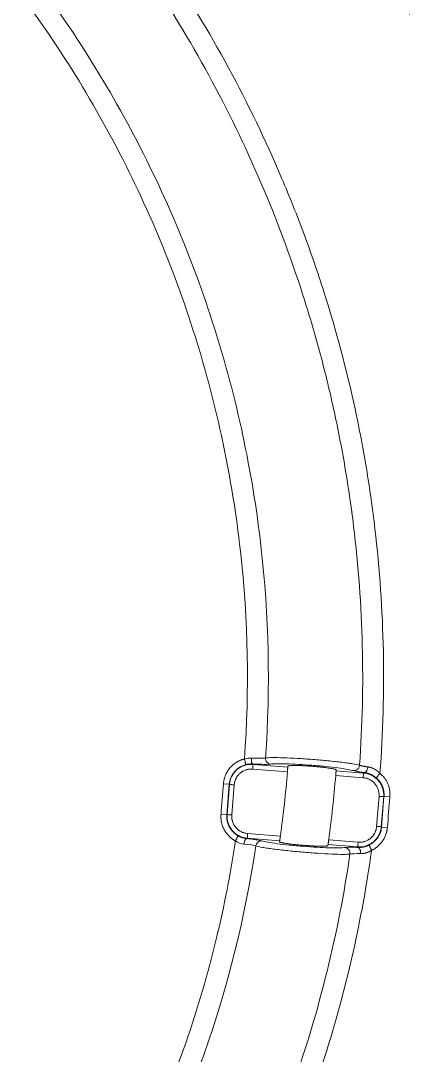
# Model space of a CAD drawing. Header units: millimetres. Extents: x 2746 to 4231, y 4731 to 5781.
# Drawn here: x 3516.8 to 3569, y 5237.4 to 5378.6 of the extents above; entities that cross this region are included whole.
import ezdxf

# ---------------------------------------------------------------- set-up
doc = ezdxf.new("R2010")
doc.units = ezdxf.units.MM
doc.layers.add('core', color=7, linetype='Continuous', lineweight=20)

msp = doc.modelspace()

# ---------------------------------------------------------------- linework, layer by layer
at = {"layer": 'core'}
for p, q in [((3548.43, 5277.19), (3548.47, 5277.13)), ((3548.47, 5277.13), (3553.21, 5276.76)), ((3553.16, 5276.12), (3548.42, 5276.5)), ((3563.5, 5275.31), (3559.74, 5275.6)), ((3559.8, 5276.24), (3563.55, 5275.95)), ((3563.55, 5275.95), (3563.63, 5276.02)), ((3545.22, 5274.42), (3544.43, 5274.49)), ((3545.22, 5274.42), (3544.89, 5270.25)), ((3544.93, 5270.28), (3545.26, 5274.39)), ((3545.26, 5274.39), (3545.22, 5274.42)), ((3545.89, 5274.34), (3545.57, 5270.23)), ((3565.33, 5268.67), (3565.66, 5272.78)), ((3566.29, 5272.73), (3565.97, 5268.62)), ((3566, 5268.58), (3566.33, 5272.76)), ((3566.33, 5272.76), (3566.29, 5272.73)), ((3567.13, 5272.7), (3566.33, 5272.76)), ((3544.1, 5270.31), (3544.89, 5270.25)), ((3544.89, 5270.25), (3544.93, 5270.28)), ((3565.97, 5268.62), (3566, 5268.58)), ((3566, 5268.58), (3566.8, 5268.52)), ((3547.68, 5267.06), (3547.62, 5267.01)), ((3552.11, 5266.71), (3547.68, 5267.06)), ((3547.73, 5267.7), (3552.2, 5267.35)), ((3558.79, 5266.83), (3562.8, 5266.51)), ((3562.75, 5265.87), (3558.7, 5266.19)), ((3562.81, 5265.8), (3562.75, 5265.87))]:
    msp.add_line(p, q, dxfattribs=at)
for centre, radius, start, end in [((3387.52, 5294.59), 201.12, 0, 180), ((3387.52, 5294.59), 201.12, 180, 0), ((3395.11, 5289.04), 158.58, 352.1374, 355.3276), ((3395.12, 5289.04), 165.17, 352.2715, 355.3342)]:
    msp.add_arc(centre, radius, start, end, dxfattribs=at)
for points, degree in [([(3590.6, 5294.59), (3590.6, 5297.91), (3590.43, 5304.56), (3589.7, 5314.5), (3588.48, 5324.4), (3586.77, 5334.22), (3584.59, 5343.95), (3581.93, 5353.56), (3578.8, 5363.03), (3575.21, 5372.33), (3571.17, 5381.45), (3566.69, 5390.36), (3561.77, 5399.03), (3556.44, 5407.46), (3550.7, 5415.61), (3544.56, 5423.47), (3538.05, 5431.02), (3531.17, 5438.24), (3523.95, 5445.12), (3516.4, 5451.63), (3508.54, 5457.77), (3500.39, 5463.51), (3491.96, 5468.85), (3483.29, 5473.76), (3474.38, 5478.24), (3465.26, 5482.28), (3455.96, 5485.87), (3446.49, 5489), (3436.88, 5491.66), (3427.15, 5493.85), (3417.33, 5495.55), (3407.43, 5496.77), (3397.49, 5497.5), (3387.52, 5497.75), (3377.55, 5497.5), (3367.6, 5496.77), (3357.71, 5495.55), (3347.88, 5493.85), (3338.15, 5491.66), (3328.54, 5489), (3319.08, 5485.87), (3309.77, 5482.28), (3300.66, 5478.24), (3291.75, 5473.76), (3283.07, 5468.85), (3274.65, 5463.51), (3266.5, 5457.77), (3258.63, 5451.63), (3251.08, 5445.12), (3243.86, 5438.24), (3236.99, 5431.02), (3230.47, 5423.47), (3224.34, 5415.61), (3218.6, 5407.46), (3213.26, 5399.03), (3208.35, 5390.36), (3203.86, 5381.45), (3199.82, 5372.33), (3196.23, 5363.03), (3193.11, 5353.56), (3190.45, 5343.95), (3188.26, 5334.22), (3186.56, 5324.4), (3185.34, 5314.5), (3184.6, 5304.56), (3184.44, 5297.91), (3184.44, 5294.59)], 3), ([(3184.44, 5294.59), (3184.44, 5291.27), (3184.6, 5284.62), (3185.34, 5274.68), (3186.56, 5264.78), (3188.26, 5254.95), (3190.45, 5245.22), (3193.11, 5235.61), (3196.23, 5226.15), (3199.82, 5216.84), (3203.86, 5207.73), (3208.35, 5198.82), (3213.26, 5190.14), (3218.6, 5181.72), (3224.34, 5173.57), (3230.47, 5165.71), (3236.99, 5158.15), (3243.86, 5150.93), (3251.08, 5144.06), (3258.63, 5137.54), (3266.5, 5131.41), (3274.65, 5125.67), (3283.07, 5120.33), (3291.75, 5115.42), (3300.66, 5110.93), (3309.77, 5106.89), (3319.08, 5103.3), (3328.54, 5100.18), (3338.15, 5097.52), (3347.88, 5095.33), (3357.71, 5093.63), (3367.6, 5092.41), (3377.55, 5091.67), (3387.52, 5091.43), (3397.49, 5091.67), (3407.43, 5092.41), (3417.33, 5093.63), (3427.15, 5095.33), (3436.88, 5097.52), (3446.49, 5100.18), (3455.96, 5103.3), (3465.26, 5106.89), (3474.38, 5110.93), (3483.29, 5115.42), (3491.96, 5120.33), (3500.39, 5125.67), (3508.54, 5131.41), (3516.4, 5137.54), (3523.95, 5144.06), (3531.17, 5150.93), (3538.05, 5158.15), (3544.56, 5165.71), (3550.7, 5173.57), (3556.44, 5181.72), (3561.77, 5190.14), (3566.69, 5198.82), (3571.17, 5207.73), (3575.21, 5216.84), (3578.8, 5226.15), (3581.93, 5235.61), (3584.59, 5245.22), (3586.77, 5254.95), (3588.48, 5264.78), (3589.7, 5274.68), (3590.43, 5284.62), (3590.6, 5291.27), (3590.6, 5294.59)], 3), ([(3548.24, 5278), (3547.93, 5278.02), (3547.61, 5277.97), (3547.29, 5277.87)], 3), ([(3550.17, 5278.02), (3549.87, 5277.96), (3549.15, 5277.95), (3548.24, 5278)], 3), ([(3544.43, 5274.49), (3544.53, 5275.71), (3546.1, 5277.57), (3547.29, 5277.87)], 2), ([(3545.22, 5274.42), (3545.32, 5275.7), (3546.25, 5276.79), (3547.49, 5277.1)], 3), ([(3547.49, 5277.1), (3547.52, 5277.1), (3547.59, 5277.12), (3547.7, 5277.14), (3547.78, 5277.15), (3547.81, 5277.16)], 3), ([(3547.81, 5277.16), (3548.02, 5277.19), (3548.23, 5277.2), (3548.43, 5277.19)], 3), ([(3550.86, 5277.17), (3550.73, 5277.15), (3550.38, 5277.13), (3549.52, 5277.14), (3548.82, 5277.17), (3548.43, 5277.19)], 3), ([(3562.18, 5276.28), (3561.98, 5276.33), (3561.43, 5276.45), (3560.1, 5276.65), (3558.4, 5276.85), (3556.51, 5277.02), (3554.62, 5277.14), (3552.93, 5277.22), (3551.61, 5277.23), (3551.06, 5277.19), (3550.86, 5277.17)], 3), ([(3553.21, 5276.76), (3553.22, 5276.81), (3553.22, 5276.85), (3553.22, 5276.9)], 3), ([(3559.81, 5276.38), (3559.8, 5276.34), (3559.8, 5276.29), (3559.8, 5276.24)], 3), ([(3563.63, 5276.02), (3563.4, 5276.05), (3562.99, 5276.11), (3562.49, 5276.2), (3562.26, 5276.25), (3562.18, 5276.28)], 3), ([(3565.78, 5275.91), (3567.29, 5274.66), (3567.13, 5272.7)], 2), ([(3544.43, 5274.49), (3544.32, 5273.09), (3544.21, 5271.7), (3544.1, 5270.31)], 3), ([(3566.8, 5268.52), (3566.91, 5269.91), (3567.02, 5271.31), (3567.13, 5272.7)], 3), ([(3546.06, 5266.68), (3545.08, 5267.22), (3544.01, 5269.19), (3544.1, 5270.31)], 2), ([(3566, 5268.58), (3565.92, 5267.52), (3565.26, 5266.57), (3564.3, 5266.11)], 3), ([(3566.8, 5268.52), (3566.72, 5267.52), (3565.55, 5265.82), (3564.64, 5265.39)], 2), ([(3546.06, 5266.68), (3546.43, 5266.44), (3546.84, 5266.3), (3547.23, 5266.26)], 3), ([(3547.62, 5267.01), (3547.95, 5266.97), (3548.54, 5266.9), (3549.25, 5266.79), (3549.55, 5266.72), (3549.66, 5266.68)], 3), ([(3549.66, 5266.68), (3549.85, 5266.63), (3550.4, 5266.51), (3551.72, 5266.31), (3553.42, 5266.11), (3555.31, 5265.94), (3557.21, 5265.82), (3558.9, 5265.74), (3560.23, 5265.73), (3560.8, 5265.77), (3561, 5265.79)], 3), ([(3552.09, 5266.57), (3552.09, 5266.62), (3552.1, 5266.67), (3552.11, 5266.71)], 3), ([(3547.23, 5266.26), (3548.01, 5266.18), (3548.6, 5266.09), (3548.84, 5266)], 3), ([(3558.7, 5266.19), (3558.7, 5266.15), (3558.69, 5266.1), (3558.68, 5266.05)], 3), ([(3561, 5265.79), (3561.1, 5265.81), (3561.38, 5265.82), (3562.01, 5265.83), (3562.53, 5265.81), (3562.81, 5265.8)], 3), ([(3561.69, 5264.89), (3561.93, 5264.94), (3562.46, 5264.96), (3563.13, 5264.95)], 3)]:
    msp.add_open_spline(points, degree=degree, dxfattribs=at)
for points, knots in [([(3565.78, 5275.91), (3566.21, 5281.47), (3566.36, 5287.05), (3566.13, 5298.2), (3565.75, 5303.76), (3564.78, 5312.04), (3564.19, 5316.16), (3563.46, 5320.24), (3562.95, 5322.96), (3562.67, 5324.31), (3561.22, 5331.05), (3559.8, 5336.37), (3557.3, 5344.24), (3556.4, 5346.85), (3554.48, 5352.03), (3553.46, 5354.6), (3550.2, 5362.27), (3547.77, 5367.31), (3539.8, 5382.02), (3527.32, 5400.59), (3511.57, 5416.53), (3494.47, 5430.88), (3485.24, 5437.26), (3470.69, 5445.47), (3465.72, 5447.97), (3459.36, 5450.82), (3458.08, 5451.37), (3455.51, 5452.45), (3451.63, 5454.03), (3447.71, 5455.47), (3443.76, 5456.82), (3442.45, 5457.25), (3439.8, 5458.09), (3435.83, 5459.3), (3426.5, 5461.8), (3418.39, 5463.38), (3412.95, 5464.2)], [0, 0, 0, 0, 0.0625, 0.0625, 0.125, 0.125, 0.15625, 0.171875, 0.171875, 0.1875, 0.1875, 0.25, 0.25, 0.28125, 0.28125, 0.3125, 0.3125, 0.375, 0.375, 0.5, 0.625, 0.625, 0.75, 0.75, 0.8125, 0.8125, 0.828125, 0.828125, 0.84375, 0.875, 0.875, 0.890625, 0.890625, 0.90625, 0.9375, 1, 1, 1, 1]), ([(3563, 5277.02), (3563.39, 5282.45), (3563.51, 5287.91), (3563.24, 5298.8), (3562.84, 5304.24), (3561.86, 5312.33), (3561.27, 5316.36), (3560.54, 5320.36), (3560.02, 5323.02), (3559.75, 5324.34), (3558.88, 5328.3), (3558.24, 5330.92), (3556.83, 5336.13), (3556.06, 5338.72), (3551.93, 5351.59), (3547.63, 5361.63), (3537.22, 5380.74), (3518.9, 5407.93), (3493.52, 5429.25), (3465.19, 5445.33), (3455.25, 5449.81), (3434.72, 5456.94), (3424.14, 5459.58), (3413.42, 5461.24)], [0, 0, 0, 0, 0.0625, 0.0625, 0.125, 0.125, 0.15625, 0.171875, 0.171875, 0.1875, 0.1875, 0.21875, 0.21875, 0.25, 0.25, 0.375, 0.375, 0.5, 0.75, 0.75, 0.875, 0.875, 1, 1, 1, 1]), ([(3412.15, 5448.41), (3431.59, 5445.31), (3470.09, 5431.98), (3509.3, 5399.18), (3532.15, 5365.17), (3542.15, 5341.61), (3547.31, 5322.09), (3550.52, 5302.52), (3550.85, 5287.67), (3550.17, 5278.02)], [0, 0, 0, 0, 0.244867, 0.498697, 0.625611, 0.752526, 0.815983, 0.879441, 1, 1, 1, 1]), ([(3411.43, 5445.64), (3415.87, 5444.93), (3425.17, 5443.08), (3444.09, 5437.56), (3462.19, 5429.44), (3479.14, 5418.87), (3495.19, 5406.65), (3512.92, 5388.7), (3527, 5367.67), (3535.65, 5349.62), (3540.78, 5335.64), (3544.58, 5321.19), (3547.72, 5301.73), (3547.99, 5287.32), (3547.29, 5277.87)], [0, 0, 0, 0, 0.057252, 0.120502, 0.247002, 0.310252, 0.373502, 0.500001, 0.626501, 0.689751, 0.753001, 0.816251, 0.879501, 1, 1, 1, 1]), ([(3548.24, 5278), (3548.24, 5277.95), (3548.24, 5277.91), (3548.24, 5277.81), (3548.24, 5277.76), (3548.25, 5277.67), (3548.25, 5277.62), (3548.26, 5277.53), (3548.27, 5277.49), (3548.29, 5277.41), (3548.3, 5277.38), (3548.32, 5277.31), (3548.33, 5277.29), (3548.36, 5277.24), (3548.37, 5277.22), (3548.4, 5277.2), (3548.41, 5277.19), (3548.43, 5277.19)], [0, 0, 0, 0, 0.125, 0.125, 0.25, 0.25, 0.375, 0.375, 0.5, 0.5, 0.625, 0.625, 0.75, 0.75, 0.875, 0.875, 1, 1, 1, 1]), ([(3563, 5277.02), (3562.78, 5277.08), (3562.3, 5277.17), (3561.39, 5277.31), (3560.59, 5277.42), (3559.68, 5277.52), (3558.7, 5277.62), (3557.67, 5277.72), (3556.26, 5277.84), (3554.49, 5277.95), (3553.21, 5278.01), (3551.49, 5278.07), (3550.61, 5278.07), (3550.17, 5278.02)], [0, 0, 0, 0, 0.125, 0.1875, 0.25, 0.3125, 0.375, 0.4375, 0.5, 0.625, 0.75, 0.75, 1, 1, 1, 1]), ([(3550.86, 5277.17), (3550.82, 5277.17), (3550.77, 5277.18), (3550.68, 5277.21), (3550.64, 5277.22), (3550.55, 5277.27), (3550.51, 5277.3), (3550.43, 5277.37), (3550.39, 5277.4), (3550.32, 5277.49), (3550.29, 5277.53), (3550.24, 5277.62), (3550.22, 5277.67), (3550.19, 5277.77), (3550.18, 5277.82), (3550.17, 5277.92), (3550.17, 5277.97), (3550.17, 5278.02)], [0, 0, 0, 0, 0.125, 0.125, 0.25, 0.25, 0.375, 0.375, 0.5, 0.5, 0.625, 0.625, 0.75, 0.75, 0.875, 0.875, 1, 1, 1, 1]), ([(3548.47, 5277.13), (3548.08, 5277.16), (3547.49, 5277.09), (3546.77, 5276.78), (3546.28, 5276.44), (3545.88, 5276.01), (3545.45, 5275.35), (3545.29, 5274.78), (3545.26, 5274.39)], [0, 0, 0, 0, 0.25, 0.375, 0.5, 0.625, 0.75, 1, 1, 1, 1]), ([(3547.29, 5277.87), (3547.31, 5277.83), (3547.32, 5277.78), (3547.34, 5277.69), (3547.35, 5277.64), (3547.37, 5277.55), (3547.38, 5277.51), (3547.4, 5277.42), (3547.41, 5277.38), (3547.43, 5277.31), (3547.44, 5277.27), (3547.46, 5277.21), (3547.46, 5277.19), (3547.47, 5277.15), (3547.48, 5277.13), (3547.48, 5277.11), (3547.48, 5277.1), (3547.49, 5277.1)], [0, 0, 0, 0, 0.125, 0.125, 0.25, 0.25, 0.375, 0.375, 0.5, 0.5, 0.625, 0.625, 0.75, 0.75, 0.875, 0.875, 1, 1, 1, 1]), ([(3548.47, 5277.13), (3548.47, 5277.13), (3548.47, 5277.11), (3548.47, 5277.04), (3548.46, 5276.99), (3548.45, 5276.88), (3548.45, 5276.81), (3548.44, 5276.66), (3548.43, 5276.58), (3548.42, 5276.5)], [0, 0, 0, 0, 0.25, 0.25, 0.5, 0.5, 0.75, 0.75, 1, 1, 1, 1]), ([(3553.16, 5276.12), (3553.16, 5276.17), (3553.17, 5276.25), (3553.18, 5276.33), (3553.18, 5276.38), (3553.18, 5276.4), (3553.19, 5276.44), (3553.19, 5276.45), (3553.19, 5276.5), (3553.19, 5276.54), (3553.2, 5276.57), (3553.2, 5276.58), (3553.2, 5276.59), (3553.2, 5276.61), (3553.2, 5276.63), (3553.2, 5276.66), (3553.21, 5276.68), (3553.21, 5276.71), (3553.21, 5276.72), (3553.21, 5276.73), (3553.21, 5276.74), (3553.21, 5276.75), (3553.21, 5276.76), (3553.21, 5276.76)], [0, 0, 0, 0, 0.125, 0.25, 0.25, 0.3125, 0.3125, 0.375, 0.375, 0.5, 0.5, 0.53125, 0.53125, 0.5625, 0.625, 0.625, 0.75, 0.75, 0.8125, 0.8125, 0.875, 0.875, 1, 1, 1, 1]), ([(3559.81, 5276.38), (3559.81, 5276.39), (3559.8, 5276.4), (3559.78, 5276.41), (3559.77, 5276.42), (3559.73, 5276.44), (3559.7, 5276.45), (3559.65, 5276.47), (3559.64, 5276.47), (3559.6, 5276.48), (3559.58, 5276.49), (3559.52, 5276.5), (3559.48, 5276.51), (3559.38, 5276.53), (3559.32, 5276.54), (3559.23, 5276.56), (3559.2, 5276.57), (3559.16, 5276.57), (3559.14, 5276.58), (3559.11, 5276.58), (3559.09, 5276.58), (3559, 5276.6), (3558.93, 5276.61), (3558.78, 5276.63), (3558.7, 5276.64), (3558.54, 5276.67), (3558.45, 5276.68), (3558.34, 5276.69), (3558.32, 5276.69), (3558.27, 5276.7), (3558.25, 5276.7), (3558.18, 5276.71), (3558.13, 5276.72), (3557.99, 5276.73), (3557.89, 5276.74), (3557.7, 5276.77), (3557.59, 5276.78), (3557.44, 5276.79), (3557.36, 5276.8), (3557.28, 5276.81), (3557.23, 5276.81), (3557.2, 5276.81), (3557.07, 5276.83), (3556.96, 5276.84), (3556.75, 5276.85), (3556.64, 5276.86), (3556.43, 5276.88), (3556.32, 5276.89), (3556.16, 5276.9), (3556.1, 5276.9), (3556, 5276.91), (3555.94, 5276.92), (3555.68, 5276.93), (3555.47, 5276.94), (3555.22, 5276.96), (3555.17, 5276.96), (3555.1, 5276.96), (3555.08, 5276.96), (3555.03, 5276.97), (3555, 5276.97), (3554.88, 5276.97), (3554.79, 5276.97), (3554.61, 5276.98), (3554.53, 5276.98), (3554.36, 5276.99), (3554.28, 5276.99), (3554.18, 5276.99), (3554.16, 5276.99), (3554.12, 5276.99), (3554.07, 5276.99), (3554.02, 5276.99), (3553.91, 5276.99), (3553.85, 5276.99), (3553.73, 5276.98), (3553.67, 5276.98), (3553.6, 5276.98), (3553.57, 5276.98), (3553.54, 5276.97), (3553.53, 5276.97), (3553.5, 5276.97), (3553.49, 5276.97), (3553.44, 5276.97), (3553.4, 5276.96), (3553.34, 5276.95), (3553.31, 5276.95), (3553.28, 5276.94), (3553.27, 5276.94), (3553.25, 5276.93), (3553.24, 5276.93), (3553.23, 5276.92), (3553.22, 5276.91), (3553.22, 5276.9)], [0, 0, 0, 0, 0.03125, 0.03125, 0.0625, 0.0625, 0.09375, 0.09375, 0.109375, 0.109375, 0.125, 0.125, 0.15625, 0.15625, 0.1875, 0.1875, 0.203125, 0.203125, 0.210937, 0.210937, 0.21875, 0.21875, 0.25, 0.25, 0.28125, 0.28125, 0.3125, 0.3125, 0.320312, 0.320312, 0.328125, 0.328125, 0.34375, 0.34375, 0.375, 0.375, 0.40625, 0.40625, 0.421875, 0.429687, 0.429687, 0.4375, 0.4375, 0.46875, 0.46875, 0.5, 0.5, 0.53125, 0.53125, 0.546875, 0.546875, 0.5625, 0.5625, 0.625, 0.625, 0.640625, 0.640625, 0.648437, 0.648437, 0.65625, 0.65625, 0.6875, 0.6875, 0.71875, 0.71875, 0.75, 0.75, 0.757812, 0.757812, 0.765625, 0.78125, 0.78125, 0.8125, 0.8125, 0.84375, 0.84375, 0.859375, 0.859375, 0.867187, 0.867187, 0.875, 0.875, 0.90625, 0.90625, 0.9375, 0.9375, 0.953125, 0.953125, 0.96875, 0.96875, 1, 1, 1, 1]), ([(3562.18, 5276.28), (3562.27, 5276.27), (3562.46, 5276.29), (3562.74, 5276.46), (3562.94, 5276.72), (3562.99, 5276.92), (3563, 5277.02)], [0, 0, 0, 0, 0.247789, 0.498489, 0.74919, 1, 1, 1, 1]), ([(3563.63, 5276.02), (3563.66, 5276.02), (3563.69, 5276.03), (3563.74, 5276.05), (3563.77, 5276.06), (3563.83, 5276.1), (3563.86, 5276.12), (3563.91, 5276.18), (3563.94, 5276.21), (3563.99, 5276.28), (3564.01, 5276.33), (3564.05, 5276.41), (3564.07, 5276.46), (3564.1, 5276.55), (3564.11, 5276.6), (3564.13, 5276.69), (3564.14, 5276.74), (3564.15, 5276.79)], [0, 0, 0, 0, 0.125, 0.125, 0.25, 0.25, 0.375, 0.375, 0.5, 0.5, 0.625, 0.625, 0.75, 0.75, 0.875, 0.875, 1, 1, 1, 1]), ([(3564.15, 5276.79), (3564.15, 5276.78), (3564.17, 5276.78), (3564.19, 5276.78), (3564.2, 5276.78), (3564.22, 5276.77), (3564.24, 5276.77), (3564.26, 5276.77), (3564.28, 5276.76), (3564.3, 5276.76), (3564.32, 5276.75), (3564.34, 5276.75), (3564.36, 5276.75), (3564.38, 5276.74), (3564.4, 5276.74), (3564.42, 5276.73), (3564.44, 5276.73), (3564.46, 5276.72), (3564.48, 5276.71), (3564.5, 5276.71), (3564.52, 5276.7), (3564.54, 5276.7), (3564.56, 5276.69), (3564.58, 5276.68), (3564.6, 5276.68), (3564.62, 5276.67), (3564.64, 5276.66), (3564.66, 5276.66), (3564.68, 5276.65), (3564.7, 5276.64), (3564.72, 5276.63), (3564.74, 5276.62), (3564.76, 5276.62), (3564.78, 5276.61), (3564.8, 5276.6), (3564.82, 5276.59), (3564.84, 5276.58), (3564.86, 5276.57), (3564.88, 5276.56), (3564.9, 5276.55), (3564.92, 5276.54), (3564.94, 5276.53), (3564.96, 5276.52), (3564.98, 5276.51), (3565, 5276.5), (3565.02, 5276.49), (3565.04, 5276.48), (3565.06, 5276.47), (3565.08, 5276.46), (3565.1, 5276.45), (3565.12, 5276.44), (3565.14, 5276.43), (3565.16, 5276.42), (3565.18, 5276.4), (3565.19, 5276.39), (3565.21, 5276.38), (3565.23, 5276.37), (3565.25, 5276.35), (3565.27, 5276.34), (3565.29, 5276.33), (3565.31, 5276.31), (3565.33, 5276.3), (3565.35, 5276.29), (3565.37, 5276.27), (3565.39, 5276.26), (3565.4, 5276.25), (3565.42, 5276.23), (3565.44, 5276.22), (3565.46, 5276.2), (3565.48, 5276.19), (3565.5, 5276.17), (3565.51, 5276.16), (3565.53, 5276.14), (3565.55, 5276.13), (3565.57, 5276.11), (3565.59, 5276.09), (3565.61, 5276.08), (3565.62, 5276.06), (3565.64, 5276.05), (3565.66, 5276.03), (3565.68, 5276.01), (3565.69, 5276), (3565.71, 5275.98), (3565.73, 5275.96), (3565.75, 5275.94), (3565.76, 5275.93), (3565.77, 5275.91), (3565.78, 5275.91)], [0, 0, 0, 0, 0.011762, 0.023509, 0.035242, 0.046961, 0.058667, 0.070362, 0.082044, 0.093715, 0.105375, 0.117025, 0.128666, 0.140297, 0.15192, 0.163535, 0.175142, 0.186743, 0.198337, 0.209925, 0.221507, 0.233085, 0.244658, 0.256228, 0.267794, 0.279357, 0.290917, 0.302476, 0.314033, 0.325589, 0.337145, 0.348701, 0.360258, 0.371815, 0.383375, 0.394936, 0.4065, 0.418067, 0.429637, 0.441212, 0.452792, 0.464376, 0.475966, 0.487563, 0.499166, 0.510776, 0.522394, 0.534021, 0.545656, 0.557301, 0.568956, 0.580621, 0.592297, 0.603985, 0.615684, 0.627397, 0.639123, 0.650862, 0.662616, 0.674385, 0.68617, 0.697971, 0.709788, 0.721623, 0.733476, 0.745347, 0.757237, 0.769147, 0.781077, 0.793028, 0.805001, 0.816996, 0.829013, 0.841054, 0.853119, 0.865209, 0.877324, 0.889464, 0.901631, 0.913826, 0.926048, 0.938298, 0.950578, 0.962887, 0.975227, 0.987598, 1, 1, 1, 1]), ([(3548.42, 5276.5), (3548.35, 5276.5), (3548.27, 5276.5), (3548.12, 5276.5), (3547.96, 5276.49), (3547.81, 5276.46), (3547.72, 5276.44), (3547.7, 5276.44), (3547.66, 5276.43), (3547.64, 5276.42), (3547.59, 5276.41), (3547.55, 5276.4), (3547.44, 5276.36), (3547.3, 5276.31), (3547.16, 5276.24), (3547.06, 5276.19), (3547.02, 5276.17), (3546.96, 5276.12), (3546.93, 5276.1), (3546.83, 5276.04), (3546.71, 5275.94), (3546.54, 5275.79), (3546.44, 5275.67), (3546.37, 5275.58), (3546.35, 5275.55), (3546.3, 5275.48), (3546.28, 5275.45), (3546.22, 5275.35), (3546.14, 5275.22), (3546.08, 5275.08), (3546.04, 5274.97), (3546.02, 5274.94), (3546, 5274.86), (3545.99, 5274.83), (3545.95, 5274.72), (3545.92, 5274.57), (3545.9, 5274.41), (3545.89, 5274.34)], [0, 0, 0, 0, 0.0625, 0.0625, 0.125, 0.1875, 0.1875, 0.203125, 0.203125, 0.21875, 0.21875, 0.25, 0.25, 0.3125, 0.375, 0.375, 0.40625, 0.40625, 0.4375, 0.4375, 0.5, 0.5625, 0.625, 0.625, 0.65625, 0.65625, 0.6875, 0.6875, 0.75, 0.8125, 0.8125, 0.84375, 0.84375, 0.875, 0.875, 0.9375, 1, 1, 1, 1]), ([(3559.8, 5276.24), (3559.8, 5276.24), (3559.79, 5276.23), (3559.79, 5276.2), (3559.79, 5276.17), (3559.79, 5276.17), (3559.79, 5276.15), (3559.79, 5276.13), (3559.78, 5276.1), (3559.78, 5276.07), (3559.78, 5276.04), (3559.78, 5276.03), (3559.78, 5276.02), (3559.78, 5275.99), (3559.77, 5275.97), (3559.77, 5275.92), (3559.77, 5275.88), (3559.76, 5275.83), (3559.76, 5275.81), (3559.76, 5275.77), (3559.76, 5275.75), (3559.75, 5275.69), (3559.75, 5275.65), (3559.74, 5275.6)], [0, 0, 0, 0, 0.125, 0.25, 0.25, 0.3125, 0.3125, 0.375, 0.375, 0.5, 0.5, 0.53125, 0.53125, 0.5625, 0.625, 0.625, 0.75, 0.75, 0.8125, 0.8125, 0.875, 0.875, 1, 1, 1, 1]), ([(3563.5, 5275.31), (3563.5, 5275.39), (3563.51, 5275.48), (3563.52, 5275.63), (3563.53, 5275.69), (3563.53, 5275.81), (3563.54, 5275.85), (3563.54, 5275.92), (3563.55, 5275.94), (3563.55, 5275.95)], [0, 0, 0, 0, 0.25, 0.25, 0.5, 0.5, 0.75, 0.75, 1, 1, 1, 1]), ([(3565.66, 5272.78), (3565.66, 5272.86), (3565.66, 5272.93), (3565.66, 5273.09), (3565.65, 5273.24), (3565.62, 5273.39), (3565.6, 5273.48), (3565.6, 5273.5), (3565.59, 5273.54), (3565.58, 5273.56), (3565.57, 5273.62), (3565.56, 5273.65), (3565.52, 5273.76), (3565.47, 5273.91), (3565.4, 5274.04), (3565.35, 5274.15), (3565.33, 5274.18), (3565.28, 5274.24), (3565.26, 5274.28), (3565.2, 5274.37), (3565.1, 5274.49), (3564.95, 5274.66), (3564.83, 5274.76), (3564.74, 5274.83), (3564.71, 5274.86), (3564.64, 5274.9), (3564.61, 5274.92), (3564.51, 5274.98), (3564.38, 5275.06), (3564.24, 5275.12), (3564.13, 5275.17), (3564.1, 5275.18), (3564.02, 5275.2), (3563.99, 5275.22), (3563.88, 5275.25), (3563.73, 5275.28), (3563.57, 5275.3), (3563.5, 5275.31)], [0, 0, 0, 0, 0.0625, 0.0625, 0.125, 0.1875, 0.1875, 0.203125, 0.203125, 0.21875, 0.21875, 0.25, 0.25, 0.3125, 0.375, 0.375, 0.40625, 0.40625, 0.4375, 0.4375, 0.5, 0.5625, 0.625, 0.625, 0.65625, 0.65625, 0.6875, 0.6875, 0.75, 0.8125, 0.8125, 0.84375, 0.84375, 0.875, 0.875, 0.9375, 1, 1, 1, 1]), ([(3566.29, 5272.73), (3566.32, 5273.12), (3566.25, 5273.71), (3565.94, 5274.43), (3565.6, 5274.92), (3565.17, 5275.33), (3564.51, 5275.75), (3563.94, 5275.92), (3563.55, 5275.95)], [0, 0, 0, 0, 0.25, 0.375, 0.5, 0.625, 0.75, 1, 1, 1, 1]), ([(3565.27, 5275.3), (3565.26, 5275.3), (3565.25, 5275.31), (3565.24, 5275.32), (3565.22, 5275.34), (3565.2, 5275.35), (3565.18, 5275.36), (3565.17, 5275.38), (3565.15, 5275.39), (3565.13, 5275.4), (3565.11, 5275.42), (3565.1, 5275.43), (3565.08, 5275.44), (3565.06, 5275.46), (3565.04, 5275.47), (3565.02, 5275.48), (3565.01, 5275.49), (3564.99, 5275.51), (3564.97, 5275.52), (3564.95, 5275.53), (3564.93, 5275.54), (3564.91, 5275.55), (3564.89, 5275.57), (3564.88, 5275.58), (3564.86, 5275.59), (3564.84, 5275.6), (3564.82, 5275.61), (3564.8, 5275.62), (3564.78, 5275.63), (3564.76, 5275.64), (3564.74, 5275.66), (3564.7, 5275.68), (3564.66, 5275.7), (3564.62, 5275.72), (3564.58, 5275.74), (3564.54, 5275.76), (3564.5, 5275.77), (3564.46, 5275.79), (3564.42, 5275.81), (3564.38, 5275.82), (3564.34, 5275.84), (3564.3, 5275.85), (3564.27, 5275.87), (3564.23, 5275.88), (3564.19, 5275.89), (3564.15, 5275.91), (3564.11, 5275.92), (3564.07, 5275.93), (3564.03, 5275.94), (3564, 5275.95), (3563.96, 5275.96), (3563.92, 5275.97), (3563.89, 5275.98), (3563.85, 5275.98), (3563.81, 5275.99), (3563.78, 5276), (3563.74, 5276.01), (3563.7, 5276.01), (3563.67, 5276.02), (3563.65, 5276.02), (3563.63, 5276.02)], [0, 0, 0, 0, 0.01121, 0.022419, 0.033627, 0.044837, 0.056047, 0.067259, 0.078473, 0.08969, 0.100911, 0.112136, 0.123365, 0.134601, 0.145842, 0.15709, 0.168346, 0.179609, 0.190882, 0.202163, 0.213454, 0.224756, 0.236069, 0.247394, 0.258731, 0.270082, 0.281445, 0.292823, 0.304216, 0.315624, 0.327049, 0.350745, 0.374353, 0.397879, 0.421329, 0.444707, 0.468021, 0.491275, 0.514476, 0.537629, 0.560741, 0.583817, 0.606864, 0.629887, 0.652893, 0.675887, 0.698876, 0.721866, 0.744863, 0.767872, 0.790901, 0.813954, 0.837039, 0.860161, 0.883325, 0.906539, 0.929807, 0.953136, 0.976532, 1, 1, 1, 1]), ([(3565.27, 5275.3), (3565.27, 5275.3), (3565.28, 5275.31), (3565.29, 5275.32), (3565.3, 5275.34), (3565.33, 5275.37), (3565.35, 5275.39), (3565.39, 5275.44), (3565.41, 5275.47), (3565.46, 5275.52), (3565.49, 5275.56), (3565.54, 5275.62), (3565.57, 5275.66), (3565.63, 5275.73), (3565.66, 5275.77), (3565.72, 5275.84), (3565.75, 5275.87), (3565.78, 5275.91)], [0, 0, 0, 0, 0.125, 0.125, 0.25, 0.25, 0.375, 0.375, 0.5, 0.5, 0.625, 0.625, 0.75, 0.75, 0.875, 0.875, 1, 1, 1, 1]), ([(3566.33, 5272.76), (3566.33, 5272.77), (3566.33, 5272.79), (3566.34, 5272.82), (3566.34, 5272.85), (3566.34, 5272.87), (3566.34, 5272.9), (3566.34, 5272.93), (3566.34, 5272.96), (3566.34, 5272.99), (3566.34, 5273.02), (3566.34, 5273.05), (3566.34, 5273.07), (3566.34, 5273.1), (3566.34, 5273.13), (3566.34, 5273.16), (3566.34, 5273.19), (3566.33, 5273.22), (3566.33, 5273.25), (3566.33, 5273.27), (3566.33, 5273.3), (3566.32, 5273.33), (3566.32, 5273.36), (3566.32, 5273.4), (3566.31, 5273.45), (3566.3, 5273.5), (3566.29, 5273.56), (3566.28, 5273.61), (3566.27, 5273.67), (3566.25, 5273.73), (3566.24, 5273.78), (3566.22, 5273.84), (3566.21, 5273.89), (3566.19, 5273.94), (3566.17, 5274), (3566.15, 5274.05), (3566.13, 5274.1), (3566.11, 5274.15), (3566.09, 5274.21), (3566.07, 5274.26), (3566.04, 5274.31), (3566.02, 5274.36), (3565.99, 5274.41), (3565.97, 5274.46), (3565.94, 5274.5), (3565.91, 5274.55), (3565.88, 5274.6), (3565.85, 5274.65), (3565.82, 5274.69), (3565.79, 5274.74), (3565.76, 5274.78), (3565.72, 5274.83), (3565.69, 5274.87), (3565.65, 5274.91), (3565.62, 5274.95), (3565.58, 5274.99), (3565.55, 5275.03), (3565.51, 5275.07), (3565.47, 5275.11), (3565.43, 5275.15), (3565.39, 5275.19), (3565.35, 5275.23), (3565.31, 5275.26), (3565.28, 5275.28), (3565.27, 5275.3)], [0, 0, 0, 0, 0.009946, 0.019899, 0.029859, 0.039826, 0.0498, 0.059782, 0.06977, 0.079766, 0.089769, 0.099779, 0.109796, 0.11982, 0.129852, 0.13989, 0.149936, 0.15999, 0.17005, 0.180118, 0.190192, 0.200275, 0.210364, 0.220461, 0.240539, 0.260586, 0.280601, 0.300586, 0.320539, 0.340461, 0.360352, 0.380212, 0.400042, 0.419841, 0.439609, 0.459347, 0.479054, 0.498731, 0.518378, 0.537995, 0.557582, 0.577138, 0.596665, 0.616162, 0.63563, 0.655067, 0.674476, 0.693855, 0.713204, 0.732525, 0.751816, 0.771079, 0.790312, 0.809517, 0.828693, 0.84784, 0.866959, 0.886049, 0.905111, 0.924145, 0.943151, 0.962128, 0.981078, 1, 1, 1, 1]), ([(3545.89, 5274.34), (3545.81, 5274.34), (3545.73, 5274.35), (3545.58, 5274.36), (3545.51, 5274.37), (3545.39, 5274.37), (3545.35, 5274.38), (3545.28, 5274.38), (3545.26, 5274.39), (3545.26, 5274.39)], [0, 0, 0, 0, 0.25, 0.25, 0.5, 0.5, 0.75, 0.75, 1, 1, 1, 1]), ([(3566.29, 5272.73), (3566.29, 5272.73), (3566.27, 5272.73), (3566.2, 5272.74), (3566.15, 5272.74), (3566.04, 5272.75), (3565.97, 5272.75), (3565.82, 5272.77), (3565.74, 5272.77), (3565.66, 5272.78)], [0, 0, 0, 0, 0.25, 0.25, 0.5, 0.5, 0.75, 0.75, 1, 1, 1, 1]), ([(3544.89, 5270.25), (3544.89, 5270.24), (3544.89, 5270.22), (3544.89, 5270.19), (3544.89, 5270.17), (3544.89, 5270.14), (3544.89, 5270.11), (3544.88, 5270.09), (3544.88, 5270.06), (3544.88, 5270.03), (3544.88, 5270.01), (3544.88, 5269.98), (3544.88, 5269.95), (3544.88, 5269.93), (3544.89, 5269.9), (3544.89, 5269.87), (3544.89, 5269.85), (3544.89, 5269.82), (3544.89, 5269.8), (3544.89, 5269.77), (3544.9, 5269.74), (3544.9, 5269.72), (3544.9, 5269.69), (3544.9, 5269.66), (3544.91, 5269.64), (3544.91, 5269.61), (3544.91, 5269.58), (3544.92, 5269.56), (3544.92, 5269.53), (3544.93, 5269.51), (3544.93, 5269.48), (3544.94, 5269.45), (3544.94, 5269.43), (3544.95, 5269.4), (3544.95, 5269.38), (3544.96, 5269.35), (3544.96, 5269.32), (3544.97, 5269.3), (3544.97, 5269.27), (3544.98, 5269.25), (3544.99, 5269.22), (3544.99, 5269.2), (3545, 5269.17), (3545.01, 5269.15), (3545.02, 5269.12), (3545.03, 5269.1), (3545.03, 5269.07), (3545.04, 5269.05), (3545.05, 5269.02), (3545.06, 5269), (3545.07, 5268.97), (3545.08, 5268.95), (3545.09, 5268.92), (3545.1, 5268.9), (3545.11, 5268.88), (3545.12, 5268.85), (3545.13, 5268.83), (3545.14, 5268.8), (3545.15, 5268.78), (3545.16, 5268.76), (3545.17, 5268.73), (3545.18, 5268.71), (3545.19, 5268.68), (3545.2, 5268.66), (3545.21, 5268.64), (3545.23, 5268.61), (3545.24, 5268.59), (3545.25, 5268.57), (3545.26, 5268.55), (3545.28, 5268.52), (3545.29, 5268.5), (3545.3, 5268.48), (3545.32, 5268.46), (3545.33, 5268.43), (3545.34, 5268.41), (3545.36, 5268.39), (3545.37, 5268.37), (3545.39, 5268.35), (3545.4, 5268.32), (3545.42, 5268.3), (3545.43, 5268.28), (3545.45, 5268.26), (3545.46, 5268.24), (3545.48, 5268.22), (3545.49, 5268.2), (3545.51, 5268.18), (3545.52, 5268.16), (3545.54, 5268.14), (3545.56, 5268.12), (3545.57, 5268.1), (3545.59, 5268.08), (3545.61, 5268.06), (3545.62, 5268.04), (3545.64, 5268.02), (3545.66, 5268), (3545.67, 5267.98), (3545.69, 5267.96), (3545.71, 5267.94), (3545.73, 5267.92), (3545.75, 5267.91), (3545.76, 5267.89), (3545.78, 5267.87), (3545.8, 5267.85), (3545.82, 5267.83), (3545.84, 5267.82), (3545.86, 5267.8), (3545.88, 5267.78), (3545.9, 5267.76), (3545.91, 5267.75), (3545.93, 5267.73), (3545.95, 5267.71), (3545.97, 5267.7), (3545.99, 5267.68), (3546.01, 5267.67), (3546.03, 5267.65), (3546.05, 5267.63), (3546.07, 5267.62), (3546.1, 5267.6), (3546.12, 5267.59), (3546.14, 5267.57), (3546.16, 5267.56), (3546.18, 5267.54), (3546.2, 5267.53), (3546.22, 5267.52), (3546.24, 5267.5), (3546.26, 5267.49), (3546.29, 5267.47), (3546.31, 5267.46), (3546.33, 5267.45), (3546.35, 5267.43), (3546.37, 5267.42), (3546.4, 5267.41), (3546.42, 5267.4), (3546.43, 5267.39), (3546.44, 5267.38)], [0, 0, 0, 0, 0.007757, 0.015512, 0.023263, 0.031011, 0.038756, 0.046498, 0.054237, 0.061972, 0.069705, 0.077435, 0.085161, 0.092885, 0.100605, 0.108323, 0.116037, 0.123749, 0.131457, 0.139163, 0.146865, 0.154565, 0.162262, 0.169955, 0.177646, 0.185334, 0.193019, 0.2007, 0.208379, 0.216055, 0.223729, 0.231399, 0.239066, 0.246731, 0.254392, 0.262051, 0.269707, 0.27736, 0.28501, 0.292657, 0.300302, 0.307944, 0.315583, 0.323219, 0.330852, 0.338482, 0.34611, 0.353735, 0.361357, 0.368977, 0.376593, 0.384207, 0.391819, 0.399427, 0.407033, 0.414636, 0.422236, 0.429834, 0.437429, 0.445021, 0.452611, 0.460198, 0.467782, 0.475364, 0.482943, 0.490519, 0.498093, 0.505664, 0.513233, 0.520799, 0.528362, 0.535923, 0.543482, 0.551037, 0.55859, 0.566141, 0.573689, 0.581235, 0.588778, 0.596318, 0.603856, 0.611391, 0.618924, 0.626455, 0.633983, 0.641509, 0.649032, 0.656552, 0.664071, 0.671586, 0.6791, 0.686611, 0.694119, 0.701625, 0.709129, 0.716631, 0.72413, 0.731626, 0.73912, 0.746612, 0.754102, 0.761589, 0.769074, 0.776557, 0.784037, 0.791515, 0.798991, 0.806464, 0.813935, 0.821404, 0.828871, 0.836335, 0.843797, 0.851257, 0.858715, 0.866171, 0.873624, 0.881075, 0.888524, 0.89597, 0.903415, 0.910857, 0.918298, 0.925736, 0.933172, 0.940605, 0.948037, 0.955467, 0.962894, 0.970319, 0.977743, 0.985164, 0.992583, 1, 1, 1, 1]), ([(3544.93, 5270.28), (3544.9, 5269.89), (3544.98, 5269.29), (3545.29, 5268.57), (3545.63, 5268.09), (3546.05, 5267.68), (3546.71, 5267.26), (3547.29, 5267.09), (3547.68, 5267.06)], [0, 0, 0, 0, 0.25, 0.375, 0.5, 0.625, 0.75, 1, 1, 1, 1]), ([(3544.93, 5270.28), (3544.94, 5270.28), (3544.96, 5270.28), (3545.02, 5270.27), (3545.07, 5270.27), (3545.19, 5270.26), (3545.25, 5270.25), (3545.4, 5270.24), (3545.49, 5270.24), (3545.57, 5270.23)], [0, 0, 0, 0, 0.25, 0.25, 0.5, 0.5, 0.75, 0.75, 1, 1, 1, 1]), ([(3545.57, 5270.23), (3545.56, 5270.15), (3545.56, 5270.08), (3545.57, 5269.92), (3545.58, 5269.77), (3545.6, 5269.62), (3545.62, 5269.52), (3545.63, 5269.5), (3545.64, 5269.47), (3545.64, 5269.45), (3545.66, 5269.39), (3545.67, 5269.36), (3545.7, 5269.25), (3545.76, 5269.1), (3545.83, 5268.96), (3545.88, 5268.86), (3545.9, 5268.83), (3545.94, 5268.76), (3545.96, 5268.73), (3546.03, 5268.64), (3546.12, 5268.51), (3546.28, 5268.35), (3546.4, 5268.25), (3546.49, 5268.18), (3546.52, 5268.15), (3546.58, 5268.11), (3546.61, 5268.09), (3546.71, 5268.02), (3546.84, 5267.95), (3546.98, 5267.88), (3547.09, 5267.84), (3547.13, 5267.83), (3547.2, 5267.8), (3547.24, 5267.79), (3547.35, 5267.76), (3547.5, 5267.73), (3547.65, 5267.71), (3547.73, 5267.7)], [0, 0, 0, 0, 0.0625, 0.0625, 0.125, 0.1875, 0.1875, 0.203125, 0.203125, 0.21875, 0.21875, 0.25, 0.25, 0.3125, 0.375, 0.375, 0.40625, 0.40625, 0.4375, 0.4375, 0.5, 0.5625, 0.625, 0.625, 0.65625, 0.65625, 0.6875, 0.6875, 0.75, 0.8125, 0.8125, 0.84375, 0.84375, 0.875, 0.875, 0.9375, 1, 1, 1, 1]), ([(3562.75, 5265.87), (3563.14, 5265.84), (3563.74, 5265.92), (3564.46, 5266.23), (3564.94, 5266.57), (3565.35, 5266.99), (3565.77, 5267.66), (3565.94, 5268.23), (3565.97, 5268.62)], [0, 0, 0, 0, 0.25, 0.375, 0.5, 0.625, 0.75, 1, 1, 1, 1]), ([(3562.8, 5266.51), (3562.88, 5266.51), (3562.96, 5266.5), (3563.11, 5266.51), (3563.26, 5266.52), (3563.41, 5266.54), (3563.51, 5266.56), (3563.53, 5266.57), (3563.57, 5266.58), (3563.58, 5266.58), (3563.64, 5266.6), (3563.68, 5266.61), (3563.79, 5266.65), (3563.93, 5266.7), (3564.07, 5266.77), (3564.17, 5266.82), (3564.2, 5266.84), (3564.27, 5266.88), (3564.3, 5266.9), (3564.4, 5266.97), (3564.52, 5267.06), (3564.68, 5267.22), (3564.79, 5267.34), (3564.86, 5267.43), (3564.88, 5267.46), (3564.92, 5267.52), (3564.95, 5267.56), (3565.01, 5267.65), (3565.08, 5267.79), (3565.15, 5267.93), (3565.19, 5268.03), (3565.2, 5268.07), (3565.23, 5268.14), (3565.24, 5268.18), (3565.27, 5268.29), (3565.31, 5268.44), (3565.33, 5268.6), (3565.33, 5268.67)], [0, 0, 0, 0, 0.0625, 0.0625, 0.125, 0.1875, 0.1875, 0.203125, 0.203125, 0.21875, 0.21875, 0.25, 0.25, 0.3125, 0.375, 0.375, 0.40625, 0.40625, 0.4375, 0.4375, 0.5, 0.5625, 0.625, 0.625, 0.65625, 0.65625, 0.6875, 0.6875, 0.75, 0.8125, 0.8125, 0.84375, 0.84375, 0.875, 0.875, 0.9375, 1, 1, 1, 1]), ([(3565.33, 5268.67), (3565.42, 5268.67), (3565.5, 5268.66), (3565.65, 5268.65), (3565.72, 5268.64), (3565.83, 5268.63), (3565.88, 5268.63), (3565.94, 5268.62), (3565.96, 5268.62), (3565.97, 5268.62)], [0, 0, 0, 0, 0.25, 0.25, 0.5, 0.5, 0.75, 0.75, 1, 1, 1, 1]), ([(3546.06, 5266.68), (3545.4, 5262.27), (3543.59, 5252.91), (3538.16, 5234.38), (3529.94, 5216.48), (3518.97, 5199.76), (3506.49, 5184.36), (3487.93, 5167.46), (3462.02, 5152.22), (3438.71, 5144.32), (3419, 5140.92), (3404.28, 5139.96), (3389.98, 5140.52), (3380.55, 5141.86), (3376.14, 5142.71)], [0, 0, 0, 0, 0.057239, 0.12049, 0.24699, 0.310241, 0.373491, 0.499992, 0.626492, 0.752993, 0.816243, 0.879494, 0.942744, 1, 1, 1, 1]), ([(3546.06, 5266.68), (3546.08, 5266.72), (3546.1, 5266.76), (3546.15, 5266.85), (3546.17, 5266.89), (3546.21, 5266.97), (3546.24, 5267.01), (3546.28, 5267.09), (3546.3, 5267.12), (3546.34, 5267.19), (3546.35, 5267.22), (3546.38, 5267.28), (3546.39, 5267.3), (3546.41, 5267.34), (3546.42, 5267.35), (3546.43, 5267.37), (3546.44, 5267.38), (3546.44, 5267.38)], [0, 0, 0, 0, 0.125, 0.125, 0.25, 0.25, 0.375, 0.375, 0.5, 0.5, 0.625, 0.625, 0.75, 0.75, 0.875, 0.875, 1, 1, 1, 1]), ([(3547.23, 5266.26), (3547.24, 5266.3), (3547.25, 5266.35), (3547.26, 5266.44), (3547.27, 5266.49), (3547.3, 5266.58), (3547.31, 5266.62), (3547.34, 5266.71), (3547.36, 5266.75), (3547.4, 5266.82), (3547.42, 5266.85), (3547.46, 5266.91), (3547.48, 5266.93), (3547.52, 5266.97), (3547.54, 5266.98), (3547.58, 5267), (3547.6, 5267.01), (3547.62, 5267.01)], [0, 0, 0, 0, 0.125, 0.125, 0.25, 0.25, 0.375, 0.375, 0.5, 0.5, 0.625, 0.625, 0.75, 0.75, 0.875, 0.875, 1, 1, 1, 1]), ([(3547.73, 5267.7), (3547.72, 5267.61), (3547.72, 5267.53), (3547.71, 5267.38), (3547.7, 5267.32), (3547.69, 5267.2), (3547.69, 5267.15), (3547.68, 5267.09), (3547.68, 5267.07), (3547.68, 5267.06)], [0, 0, 0, 0, 0.25, 0.25, 0.5, 0.5, 0.75, 0.75, 1, 1, 1, 1]), ([(3548.84, 5266), (3548.85, 5266.05), (3548.86, 5266.09), (3548.89, 5266.18), (3548.91, 5266.23), (3548.96, 5266.31), (3548.99, 5266.36), (3549.05, 5266.44), (3549.09, 5266.47), (3549.17, 5266.54), (3549.21, 5266.57), (3549.3, 5266.62), (3549.34, 5266.63), (3549.44, 5266.66), (3549.48, 5266.67), (3549.57, 5266.69), (3549.62, 5266.69), (3549.66, 5266.68)], [0, 0, 0, 0, 0.125, 0.125, 0.25, 0.25, 0.375, 0.375, 0.5, 0.5, 0.625, 0.625, 0.75, 0.75, 0.875, 0.875, 1, 1, 1, 1]), ([(3552.11, 5266.71), (3552.11, 5266.72), (3552.11, 5266.73), (3552.11, 5266.76), (3552.12, 5266.78), (3552.12, 5266.79), (3552.12, 5266.81), (3552.12, 5266.82), (3552.13, 5266.85), (3552.13, 5266.88), (3552.14, 5266.92), (3552.14, 5266.92), (3552.14, 5266.94), (3552.14, 5266.96), (3552.15, 5266.98), (3552.15, 5267.03), (3552.16, 5267.07), (3552.17, 5267.13), (3552.17, 5267.14), (3552.17, 5267.18), (3552.18, 5267.2), (3552.19, 5267.26), (3552.19, 5267.3), (3552.2, 5267.35)], [0, 0, 0, 0, 0.125, 0.25, 0.25, 0.3125, 0.3125, 0.375, 0.375, 0.5, 0.5, 0.53125, 0.53125, 0.5625, 0.625, 0.625, 0.75, 0.75, 0.8125, 0.8125, 0.875, 0.875, 1, 1, 1, 1]), ([(3558.79, 5266.83), (3558.79, 5266.79), (3558.77, 5266.7), (3558.76, 5266.63), (3558.76, 5266.58), (3558.76, 5266.57), (3558.75, 5266.55), (3558.75, 5266.52), (3558.75, 5266.5), (3558.74, 5266.45), (3558.74, 5266.42), (3558.73, 5266.38), (3558.73, 5266.37), (3558.73, 5266.36), (3558.72, 5266.34), (3558.72, 5266.32), (3558.72, 5266.29), (3558.71, 5266.27), (3558.71, 5266.24), (3558.71, 5266.24), (3558.71, 5266.22), (3558.71, 5266.22), (3558.71, 5266.2), (3558.7, 5266.2), (3558.7, 5266.19)], [0, 0, 0, 0, 0.125, 0.25, 0.25, 0.28125, 0.28125, 0.3125, 0.375, 0.375, 0.5, 0.5, 0.53125, 0.53125, 0.5625, 0.625, 0.625, 0.75, 0.75, 0.8125, 0.8125, 0.875, 0.875, 1, 1, 1, 1]), ([(3371.99, 5124.58), (3382.56, 5122.51), (3398.99, 5121.01), (3421.02, 5122.41), (3443.37, 5126.25), (3469.77, 5135.17), (3499.28, 5152.57), (3520.14, 5171.63), (3534.35, 5189.24), (3546.71, 5208.26), (3558.03, 5233.19), (3563.16, 5254.74), (3564.64, 5265.39)], [0, 0, 0, 0, 0.120514, 0.183763, 0.247011, 0.373509, 0.500006, 0.626503, 0.689752, 0.753001, 0.879498, 1, 1, 1, 1]), ([(3548.84, 5266), (3545.95, 5246.69), (3532.55, 5208.45), (3498.61, 5170.52), (3463.65, 5149.8), (3425.66, 5136.82), (3395.27, 5136.18), (3375.94, 5139.84)], [0, 0, 0, 0, 0.244799, 0.498707, 0.625662, 0.752616, 1, 1, 1, 1]), ([(3548.84, 5266), (3549.06, 5265.94), (3549.54, 5265.84), (3550.45, 5265.69), (3551.25, 5265.58), (3552.16, 5265.47), (3553.14, 5265.36), (3554.17, 5265.25), (3555.59, 5265.12), (3557.36, 5264.99), (3558.64, 5264.91), (3560.36, 5264.84), (3561.24, 5264.84), (3561.69, 5264.89)], [0, 0, 0, 0, 0.125, 0.1875, 0.25, 0.3125, 0.375, 0.4375, 0.5, 0.625, 0.75, 0.75, 1, 1, 1, 1]), ([(3552.09, 5266.57), (3552.09, 5266.56), (3552.09, 5266.56), (3552.11, 5266.54), (3552.12, 5266.53), (3552.16, 5266.51), (3552.19, 5266.5), (3552.23, 5266.49), (3552.24, 5266.49), (3552.25, 5266.49), (3552.26, 5266.48), (3552.29, 5266.48), (3552.31, 5266.47), (3552.37, 5266.45), (3552.41, 5266.44), (3552.51, 5266.42), (3552.57, 5266.41), (3552.66, 5266.4), (3552.69, 5266.39), (3552.73, 5266.38), (3552.75, 5266.38), (3552.78, 5266.37), (3552.8, 5266.37), (3552.89, 5266.36), (3552.96, 5266.35), (3553.11, 5266.32), (3553.19, 5266.31), (3553.35, 5266.29), (3553.44, 5266.28), (3553.55, 5266.26), (3553.57, 5266.26), (3553.62, 5266.26), (3553.64, 5266.25), (3553.71, 5266.24), (3553.76, 5266.24), (3553.9, 5266.22), (3554, 5266.21), (3554.2, 5266.19), (3554.3, 5266.18), (3554.45, 5266.16), (3554.5, 5266.16), (3554.61, 5266.15), (3554.66, 5266.14), (3554.82, 5266.13), (3554.93, 5266.12), (3555.14, 5266.1), (3555.25, 5266.09), (3555.47, 5266.07), (3555.57, 5266.07), (3555.71, 5266.06), (3555.74, 5266.06), (3555.79, 5266.05), (3555.87, 5266.05), (3555.95, 5266.04), (3556.22, 5266.02), (3556.42, 5266.01), (3556.67, 5266), (3556.72, 5266), (3556.8, 5265.99), (3556.82, 5265.99), (3556.87, 5265.99), (3556.89, 5265.99), (3557.01, 5265.98), (3557.11, 5265.98), (3557.28, 5265.97), (3557.37, 5265.97), (3557.54, 5265.97), (3557.62, 5265.97), (3557.72, 5265.97), (3557.74, 5265.97), (3557.77, 5265.97), (3557.83, 5265.97), (3557.88, 5265.97), (3557.99, 5265.97), (3558.05, 5265.97), (3558.17, 5265.97), (3558.23, 5265.97), (3558.3, 5265.98), (3558.33, 5265.98), (3558.38, 5265.98), (3558.4, 5265.98), (3558.46, 5265.99), (3558.5, 5265.99), (3558.57, 5266), (3558.59, 5266.01), (3558.63, 5266.02), (3558.64, 5266.02), (3558.65, 5266.02), (3558.66, 5266.03), (3558.68, 5266.04), (3558.68, 5266.05), (3558.68, 5266.05)], [0, 0, 0, 0, 0.03125, 0.03125, 0.0625, 0.0625, 0.09375, 0.09375, 0.101562, 0.101562, 0.109375, 0.109375, 0.125, 0.125, 0.15625, 0.15625, 0.1875, 0.1875, 0.203125, 0.203125, 0.210938, 0.210938, 0.21875, 0.21875, 0.25, 0.25, 0.28125, 0.28125, 0.3125, 0.3125, 0.320312, 0.320312, 0.328125, 0.328125, 0.34375, 0.34375, 0.375, 0.375, 0.40625, 0.40625, 0.421875, 0.421875, 0.4375, 0.4375, 0.46875, 0.46875, 0.5, 0.5, 0.53125, 0.53125, 0.539063, 0.539063, 0.546875, 0.5625, 0.5625, 0.625, 0.625, 0.640625, 0.640625, 0.648438, 0.648438, 0.65625, 0.65625, 0.6875, 0.6875, 0.71875, 0.71875, 0.75, 0.75, 0.757813, 0.757813, 0.765625, 0.78125, 0.78125, 0.8125, 0.8125, 0.84375, 0.84375, 0.859375, 0.859375, 0.875, 0.875, 0.90625, 0.90625, 0.9375, 0.9375, 0.953125, 0.953125, 0.96875, 0.96875, 1, 1, 1, 1]), ([(3561.69, 5264.89), (3561.7, 5264.98), (3561.7, 5265.09), (3561.64, 5265.3), (3561.59, 5265.4), (3561.46, 5265.58), (3561.37, 5265.65), (3561.19, 5265.75), (3561.09, 5265.78), (3561, 5265.79)], [0, 0, 0, 0, 0.25, 0.25, 0.5, 0.5, 0.75, 0.75, 1, 1, 1, 1]), ([(3562.75, 5265.87), (3562.75, 5265.88), (3562.75, 5265.9), (3562.76, 5265.97), (3562.76, 5266.01), (3562.77, 5266.13), (3562.78, 5266.2), (3562.79, 5266.35), (3562.8, 5266.43), (3562.8, 5266.51)], [0, 0, 0, 0, 0.25, 0.25, 0.5, 0.5, 0.75, 0.75, 1, 1, 1, 1]), ([(3562.81, 5265.8), (3562.82, 5265.8), (3562.83, 5265.8), (3562.85, 5265.8), (3562.87, 5265.8), (3562.89, 5265.8), (3562.91, 5265.8), (3562.94, 5265.8), (3562.96, 5265.8), (3562.98, 5265.8), (3563, 5265.8), (3563.02, 5265.8), (3563.04, 5265.8), (3563.06, 5265.8), (3563.08, 5265.8), (3563.1, 5265.8), (3563.12, 5265.81), (3563.14, 5265.81), (3563.16, 5265.81), (3563.18, 5265.81), (3563.21, 5265.81), (3563.23, 5265.81), (3563.25, 5265.82), (3563.27, 5265.82), (3563.29, 5265.82), (3563.31, 5265.82), (3563.34, 5265.83), (3563.36, 5265.83), (3563.38, 5265.83), (3563.4, 5265.84), (3563.42, 5265.84), (3563.42, 5265.84)], [0, 0, 0, 0, 0.034871, 0.069691, 0.104464, 0.139191, 0.173876, 0.20852, 0.243126, 0.277697, 0.312235, 0.346743, 0.381223, 0.415677, 0.450109, 0.484521, 0.518915, 0.553293, 0.58766, 0.622016, 0.656364, 0.690708, 0.725049, 0.759391, 0.793735, 0.828084, 0.862441, 0.896809, 0.93119, 0.965586, 1, 1, 1, 1]), ([(3562.81, 5265.8), (3562.84, 5265.8), (3562.86, 5265.79), (3562.9, 5265.76), (3562.93, 5265.74), (3562.97, 5265.69), (3562.99, 5265.67), (3563.03, 5265.6), (3563.04, 5265.56), (3563.07, 5265.48), (3563.09, 5265.44), (3563.11, 5265.34), (3563.12, 5265.29), (3563.13, 5265.19), (3563.13, 5265.14), (3563.13, 5265.05), (3563.13, 5265), (3563.13, 5264.95)], [0, 0, 0, 0, 0.125, 0.125, 0.25, 0.25, 0.375, 0.375, 0.5, 0.5, 0.625, 0.625, 0.75, 0.75, 0.875, 0.875, 1, 1, 1, 1]), ([(3564.64, 5265.39), (3564.64, 5265.39), (3564.62, 5265.38), (3564.6, 5265.36), (3564.58, 5265.35), (3564.55, 5265.34), (3564.53, 5265.33), (3564.51, 5265.31), (3564.49, 5265.3), (3564.46, 5265.29), (3564.44, 5265.28), (3564.42, 5265.26), (3564.39, 5265.25), (3564.37, 5265.24), (3564.35, 5265.23), (3564.33, 5265.22), (3564.3, 5265.21), (3564.28, 5265.2), (3564.26, 5265.19), (3564.23, 5265.18), (3564.21, 5265.17), (3564.19, 5265.16), (3564.16, 5265.15), (3564.14, 5265.14), (3564.12, 5265.13), (3564.09, 5265.12), (3564.07, 5265.11), (3564.05, 5265.1), (3564.02, 5265.1), (3564, 5265.09), (3563.98, 5265.08), (3563.95, 5265.07), (3563.93, 5265.07), (3563.91, 5265.06), (3563.88, 5265.05), (3563.86, 5265.05), (3563.84, 5265.04), (3563.81, 5265.03), (3563.79, 5265.03), (3563.77, 5265.02), (3563.74, 5265.02), (3563.72, 5265.01), (3563.7, 5265.01), (3563.67, 5265), (3563.65, 5265), (3563.63, 5264.99), (3563.6, 5264.99), (3563.58, 5264.98), (3563.56, 5264.98), (3563.54, 5264.98), (3563.51, 5264.97), (3563.49, 5264.97), (3563.47, 5264.97), (3563.44, 5264.97), (3563.42, 5264.96), (3563.4, 5264.96), (3563.38, 5264.96), (3563.35, 5264.96), (3563.33, 5264.96), (3563.31, 5264.95), (3563.29, 5264.95), (3563.26, 5264.95), (3563.24, 5264.95), (3563.22, 5264.95), (3563.2, 5264.95), (3563.18, 5264.95), (3563.15, 5264.95), (3563.14, 5264.95), (3563.13, 5264.95)], [0, 0, 0, 0, 0.015964, 0.031884, 0.047761, 0.063597, 0.079391, 0.095145, 0.11086, 0.126537, 0.142177, 0.15778, 0.173348, 0.188881, 0.204381, 0.219848, 0.235283, 0.250687, 0.266062, 0.281407, 0.296724, 0.312013, 0.327277, 0.342514, 0.357727, 0.372916, 0.388081, 0.403225, 0.418347, 0.433449, 0.448531, 0.463594, 0.478639, 0.493667, 0.508679, 0.523674, 0.538655, 0.553623, 0.568576, 0.583518, 0.598448, 0.613367, 0.628276, 0.643176, 0.658067, 0.67295, 0.687827, 0.702697, 0.717563, 0.732423, 0.74728, 0.762133, 0.776984, 0.791834, 0.806683, 0.821532, 0.836381, 0.851232, 0.866086, 0.880942, 0.895803, 0.910668, 0.925538, 0.940415, 0.955299, 0.97019, 0.98509, 1, 1, 1, 1]), ([(3563.42, 5265.84), (3563.43, 5265.84), (3563.44, 5265.84), (3563.46, 5265.85), (3563.49, 5265.85), (3563.51, 5265.85), (3563.53, 5265.86), (3563.55, 5265.86), (3563.57, 5265.87), (3563.59, 5265.87), (3563.61, 5265.88), (3563.64, 5265.88), (3563.66, 5265.89), (3563.68, 5265.89), (3563.7, 5265.9), (3563.72, 5265.9), (3563.74, 5265.91), (3563.77, 5265.91), (3563.79, 5265.92), (3563.81, 5265.93), (3563.83, 5265.93), (3563.85, 5265.94), (3563.88, 5265.95), (3563.9, 5265.95), (3563.92, 5265.96), (3563.94, 5265.97), (3563.97, 5265.98), (3563.99, 5265.98), (3564.01, 5265.99), (3564.03, 5266), (3564.06, 5266.01), (3564.08, 5266.02), (3564.1, 5266.02), (3564.12, 5266.03), (3564.15, 5266.04), (3564.17, 5266.05), (3564.19, 5266.06), (3564.21, 5266.07), (3564.24, 5266.08), (3564.26, 5266.09), (3564.28, 5266.1), (3564.3, 5266.11), (3564.3, 5266.11)], [0, 0, 0, 0, 0.0238, 0.047641, 0.071525, 0.095454, 0.119429, 0.143452, 0.167525, 0.191649, 0.215826, 0.240057, 0.264344, 0.28869, 0.313095, 0.337561, 0.362089, 0.386681, 0.41134, 0.436065, 0.46086, 0.485724, 0.510661, 0.53567, 0.560755, 0.585915, 0.611154, 0.636471, 0.66187, 0.68735, 0.712913, 0.738561, 0.764296, 0.790117, 0.816028, 0.842029, 0.868121, 0.894306, 0.920585, 0.94696, 0.973431, 1, 1, 1, 1]), ([(3564.3, 5266.11), (3564.31, 5266.11), (3564.31, 5266.1), (3564.32, 5266.08), (3564.33, 5266.06), (3564.35, 5266.02), (3564.36, 5266), (3564.38, 5265.94), (3564.4, 5265.91), (3564.43, 5265.84), (3564.45, 5265.81), (3564.49, 5265.73), (3564.51, 5265.69), (3564.55, 5265.6), (3564.57, 5265.56), (3564.61, 5265.47), (3564.63, 5265.43), (3564.64, 5265.39)], [0, 0, 0, 0, 0.125, 0.125, 0.25, 0.25, 0.375, 0.375, 0.5, 0.5, 0.625, 0.625, 0.75, 0.75, 0.875, 0.875, 1, 1, 1, 1]), ([(3373.42, 5127.21), (3384.11, 5125.18), (3395, 5124.3), (3416.75, 5124.77), (3427.59, 5126.14), (3448.77, 5131.07), (3459.1, 5134.65), (3478.81, 5143.79), (3506.95, 5160.52), (3529.16, 5185.23), (3545.75, 5213.24), (3550.34, 5223.12), (3557.53, 5243.58), (3560.13, 5254.16), (3561.69, 5264.89)], [0, 0, 0, 0, 0.125, 0.125, 0.25, 0.25, 0.375, 0.375, 0.5, 0.75, 0.75, 0.875, 0.875, 1, 1, 1, 1])]:
    msp.add_open_spline(points, degree=3, knots=knots, dxfattribs=at)
for points, weights in [([(3564.15, 5276.79), (3563.6, 5276.86), (3563.2, 5276.94), (3563, 5277.02)], [1.00006021478, 1.0000609645, 1.00006203862, 1.00006322582]), ([(3547.62, 5267.01), (3547.23, 5267.05), (3546.82, 5267.18), (3546.44, 5267.38)], [0.999999253696, 0.999999203092, 0.999999202526, 0.999999253568])]:
    msp.add_rational_spline(points, weights, degree=3, dxfattribs=at)

doc.saveas('drawing.dxf')
